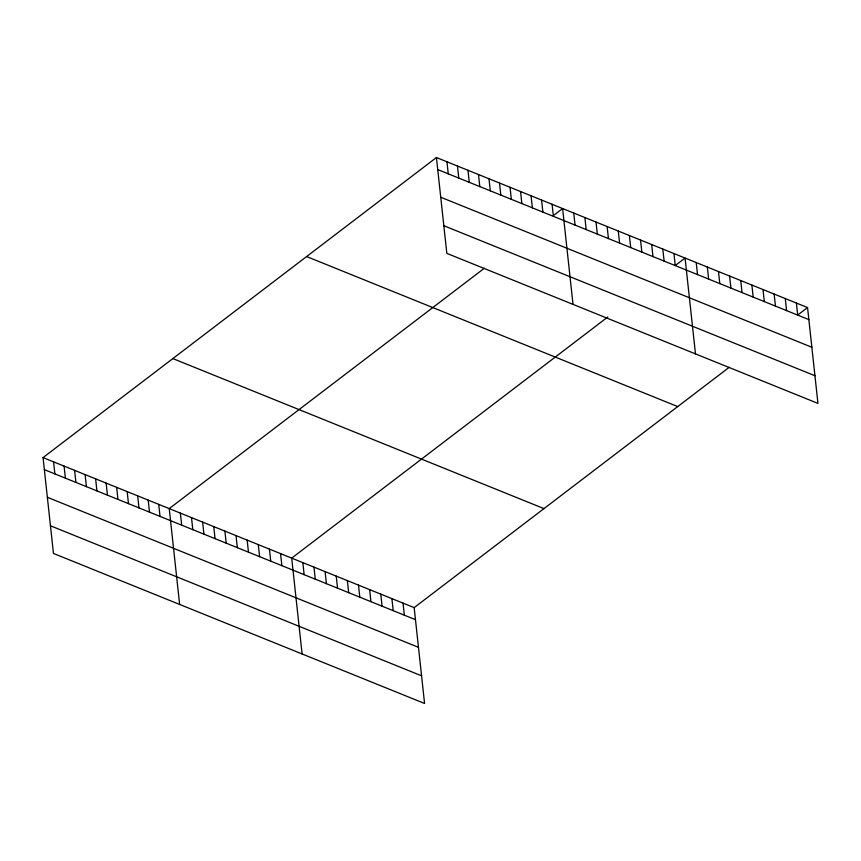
<?xml version="1.0" encoding="UTF-8"?>
<svg xmlns="http://www.w3.org/2000/svg" width="861" height="861" viewBox="0 0 861 861"><rect width="100%" height="100%" fill="white"/><g stroke="black" fill="none" stroke-linecap="round" stroke-linejoin="round"><path stroke-width="1.29" d="M729.235 367.292L414.163 607.629L424.57 703.469L53.457 553.44L43.05 457.6L436.43 157.531L807.543 307.56L817.95 403.4L446.837 253.371L436.43 157.531M484.302 268.277L169.23 508.614L179.637 604.444M553.332 215.616L562.61 208.545L573.017 304.374M607.801 316.999L291.696 558.122L302.103 653.951M675.799 265.123L685.076 258.052L695.484 353.882M798.265 314.642L807.543 307.56M437.732 169.574L808.845 319.603M440.735 197.234L811.848 347.252M443.835 225.722L814.947 375.74M306.613 256.556L677.725 406.586M172.867 358.585L543.98 508.614M43.05 457.6L414.163 607.629M44.363 469.643L415.465 619.672M47.366 497.292L418.478 647.321M50.455 525.78L421.567 675.81M796.403 303.061L797.716 315.104M785.275 298.563L786.577 310.606M774.136 294.064L775.449 306.107M763.007 289.565L764.31 301.598M751.868 285.056L753.181 297.099M740.74 280.557L742.042 292.6M729.601 276.058L730.914 288.101M718.472 271.559L719.785 283.603M707.344 267.061L708.646 279.093M696.205 262.551L697.518 274.594M673.937 253.554L675.25 265.597M662.809 249.055L664.111 261.098M651.669 244.556L652.982 256.589M640.541 240.047L641.843 252.09M629.402 235.548L630.715 247.591M618.273 231.049L619.576 243.093M607.134 226.551L608.447 238.594M596.006 222.052L597.319 234.084M584.877 217.542L586.18 229.586M573.738 213.044L575.051 225.087M552.095 204.294L553.397 216.337M541.58 200.043L542.882 212.086M531.065 195.791L532.367 207.835M520.55 191.54L521.852 203.583M510.035 187.289L511.337 199.332M499.52 183.038L500.822 195.081M489.005 178.787L490.307 190.83M478.49 174.535L479.792 186.579M467.975 170.284L469.277 182.328M457.46 166.033L458.762 178.076M446.945 161.782L448.247 173.825M403.023 603.13L404.336 615.174M391.895 598.632L393.208 610.675M380.766 594.133L382.069 606.176M369.627 589.624L370.94 601.667M358.499 585.125L359.801 597.168M347.36 580.626L348.673 592.669M336.231 576.127L337.534 588.171M325.092 571.629L326.405 583.672M313.964 567.13L315.266 579.162M302.824 562.62L304.137 574.664M280.557 553.623L281.87 565.666M269.428 549.124L270.741 561.168M258.3 544.626L259.602 556.658M247.161 540.116L248.474 552.159M236.032 535.617L237.335 547.661M224.893 531.119L226.206 543.162M213.765 526.62L215.067 538.663M202.626 522.121L203.939 534.154M191.497 517.612L192.799 529.655M180.358 513.113L181.671 525.156M158.715 504.363L160.017 516.406M148.2 500.112L149.502 512.155M137.685 495.861L138.987 507.904M127.17 491.609L128.472 503.653M116.655 487.358L117.957 499.402M106.14 483.107L107.442 495.15M95.625 478.856L96.927 490.899M85.11 474.605L86.412 486.648M74.595 470.354L75.908 482.397M64.08 466.102L65.393 478.146M53.565 461.851L54.878 473.894"/></g></svg>
